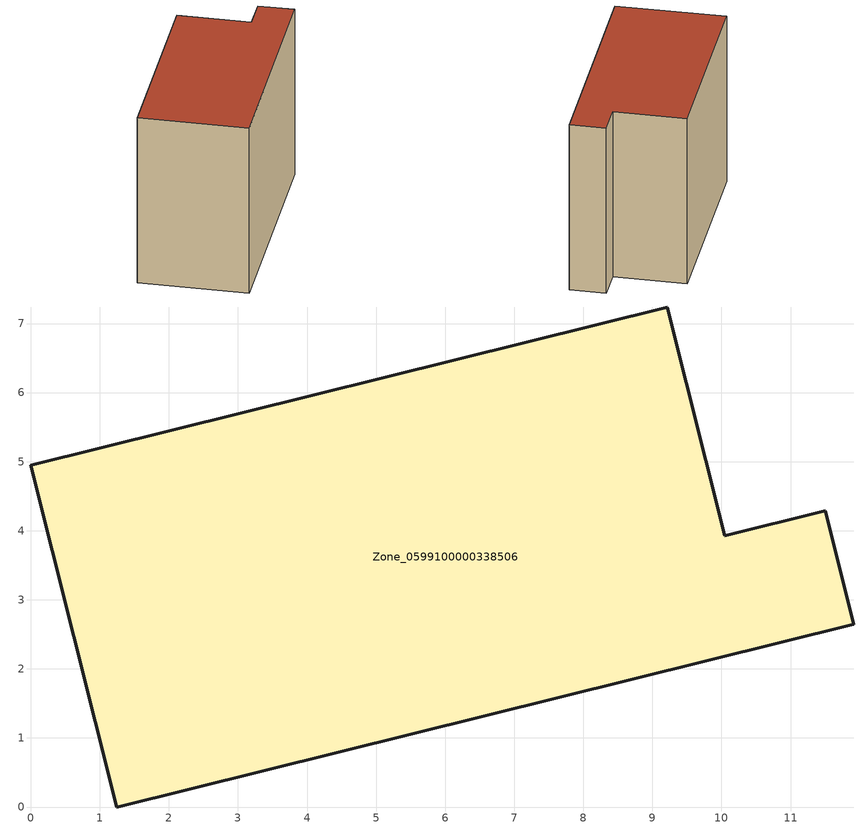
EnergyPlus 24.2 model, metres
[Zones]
Zone_0599100000338506
 floor ground (C_G): 1.24,0 0,4.95 9.21,7.24 10.04,3.93 11.5,4.29 11.91,2.65 z0
 wall outside (C_F): 1.24,0 11.91,2.65 11.5,4.29 10.04,3.93 9.21,7.24 0,4.95 1.24,0 z0:8.5
 roof outside (C_R): 0,4.95 1.24,0 11.91,2.65 11.5,4.29 10.04,3.93 9.21,7.24 z8.5
[BUILDING]
Pand.0599100000338506: North Axis=0; Terrain=City; Loads Convergence Tolerance Value=0.04; Temperature Convergence Tolerance Value=0.4; Solar Distribution=FullExterior; Maximum Number of Warmup Days=25; Minimum Number of Warmup Days=1
[Site:Location]
Rotterdam.The.Hague.AP_ZH_NLD Design_Conditions: Latitude=51.96; Longitude=4.45; Time Zone=1; Elevation=-4.5
[SITE:GROUNDTEMPERATURE:BUILDINGSURFACE]
18, 18, 18, 18, 18, 18, 18, 18, 18, 18, 18, 18
[MATERIAL] Thermal Absorptance=0.9; Solar Absorptance=0.7; Visible Absorptance=0.7
Name | Roughness | Thickness | Conductivity | Density | Specific Heat
G.TI.1992-2005 | MediumSmooth | 0.15 | 0.06 | 540 | 1210
F.TI.1992-2005 | Rough | 0.3 | 0.12 | 1920 | 840
R.TI.1992-2005 | MediumRough | 0.2 | 0.08 | 1500 | 1000
[CONSTRUCTION]
C_G: G.TI.1992-2005
C_F: F.TI.1992-2005
C_R: R.TI.1992-2005
[ZONE]
Zone_0599100000338506: Type=1; Multiplier=1; Ceiling Height=Autocalculate; Volume=Autocalculate; Floor Area=autocalculate; Part of Total Floor Area=Yes
[ZONEINFILTRATION:DESIGNFLOWRATE]
Infil_Zone_0599100000338506: Zone or ZoneList or Space or SpaceList=Zone_0599100000338506; Schedule=AlwaysOn; Design Flow Rate Calculation Method=Flow/Area; Flow Rate per Floor Area=0.0015; Constant Term Coefficient=1; Temperature Term Coefficient=0; Velocity Term Coefficient=0; Velocity Squared Term Coefficient=0
[HVACTEMPLATE:ZONE:IDEALLOADSAIRSYSTEM]
Zone_0599100000338506: Maximum Heating Supply Air Temperature=50; Minimum Cooling Supply Air Temperature=13; Maximum Heating Supply Air Humidity Ratio=0.0156; Minimum Cooling Supply Air Humidity Ratio=0.0077; Heating Limit=NoLimit; Cooling Limit=NoLimit; Dehumidification Control Type=ConstantSensibleHeatRatio; Cooling Sensible Heat Ratio=0.7; Dehumidification Setpoint=60; Humidification Control Type=None; Humidification Setpoint=30; Outdoor Air Method=None; Outdoor Air Flow Rate per Person=0.00944; Outdoor Air Flow Rate per Zone Floor Area=0; Outdoor Air Flow Rate per Zone=0; Demand Controlled Ventilation Type=None; Outdoor Air Economizer Type=NoEconomizer; Heat Recovery Type=None; Sensible Heat Recovery Effectiveness=0.7; Latent Heat Recovery Effectiveness=0.65
[ZONECONTROL:THERMOSTAT]
ThermostatControl_Zone_0599100000338506: Zone or ZoneList=Zone_0599100000338506; Control Type Schedule=DualSetpointControlType; Control 1=Thermostat_Zone_0599100000338506; Temperature Difference Between Cutout And Setpoint=0
[THERMOSTATSETPOINT:DUALSETPOINT]
Thermostat_Zone_0599100000338506: Heating Setpoint Temperature Schedule=HeatingSetpoint_Zone_0599100000338506; Cooling Setpoint Temperature Schedule=CoolingSetpoint_Zone_0599100000338506
[SCHEDULE:COMPACT]
HeatingSetpoint_Zone_0599100000338506: Through: 12/31, For: AllDays, Until: 24:00, 21
CoolingSetpoint_Zone_0599100000338506: Through: 12/31, For: AllDays, Until: 24:00, 24
DualSetpointControlType: Through: 12/31, For: AllDays, Until: 24:00, 4
AlwaysOn: Through: 12/31, For: AllDays, Until: 24:00, 1
